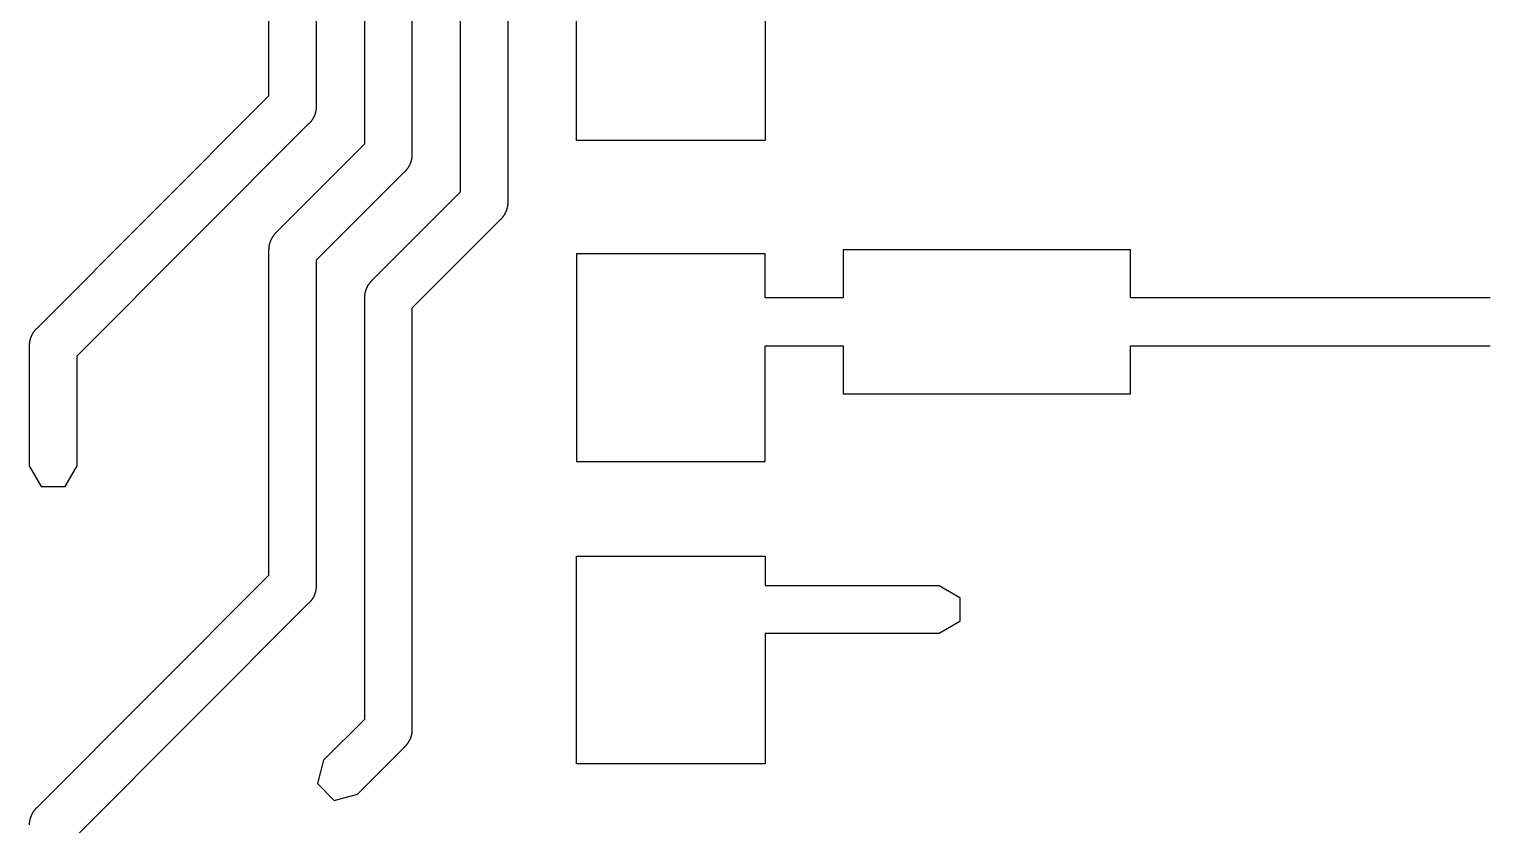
# Model space of a CAD drawing. Extents: x -11.9 to 11.9, y -22 to 22.
# Drawn here: x -7.75 to 0, y -14.6 to -10.39 of the extents above; entities that cross this region are included whole.
import ezdxf

# ---------------------------------------------------------------- set-up
doc = ezdxf.new("R2010")
doc.units = 0
doc.layers.add('TOP_-_WELDED', color=7, linetype='CONTINUOUS')

msp = doc.modelspace()

# ---------------------------------------------------------------- linework, layer by layer
at = {"layer": 'TOP_-_WELDED', "color": 12}
for points in [[(-6.477, -9.0209), (-6.477, -10.7424), (-7.707, -11.9725), (-7.7085, -11.9739), (-7.7098, -11.9752), (-7.71, -11.9754), (-7.7113, -11.9767), (-7.7115, -11.9769), (-7.7128, -11.9783), (-7.7129, -11.9784), (-7.7142, -11.9798), (-7.7143, -11.9799), (-7.7156, -11.9814), (-7.717, -11.983), (-7.7183, -11.9846), (-7.7196, -11.9862), (-7.7209, -11.9878), (-7.7209, -11.9879), (-7.7221, -11.9895), (-7.7222, -11.9896), (-7.7233, -11.9911), (-7.7234, -11.9912), (-7.7245, -11.9928), (-7.7246, -11.993), (-7.7256, -11.9945), (-7.7258, -11.9947), (-7.7268, -11.9962), (-7.7269, -11.9964), (-7.7279, -11.998), (-7.728, -11.9982), (-7.7289, -11.9997), (-7.7291, -12), (-7.73, -12.0015), (-7.7301, -12.0017), (-7.731, -12.0033), (-7.7311, -12.0035), (-7.732, -12.0051), (-7.7321, -12.0054), (-7.7329, -12.0069), (-7.7331, -12.0072), (-7.7339, -12.0087), (-7.734, -12.009), (-7.7348, -12.0106), (-7.7349, -12.0109), (-7.7356, -12.0125), (-7.7358, -12.0128), (-7.7365, -12.0143), (-7.7366, -12.0147), (-7.7373, -12.0162), (-7.7374, -12.0166), (-7.738, -12.0181), (-7.7382, -12.0185), (-7.7388, -12.0201), (-7.7389, -12.0204), (-7.7395, -12.022), (-7.7396, -12.0223), (-7.7402, -12.0239), (-7.7403, -12.0243), (-7.7408, -12.0259), (-7.7409, -12.0262), (-7.7415, -12.0279), (-7.7415, -12.0282), (-7.742, -12.0299), (-7.7421, -12.0301), (-7.7426, -12.0319), (-7.7427, -12.0321), (-7.7431, -12.0339), (-7.7432, -12.0341), (-7.7436, -12.0359), (-7.7437, -12.0361), (-7.7441, -12.0379), (-7.7441, -12.0381), (-7.7445, -12.0399), (-7.7445, -12.0401), (-7.7449, -12.042), (-7.7449, -12.0422), (-7.7453, -12.044), (-7.7453, -12.0442), (-7.7456, -12.0461), (-7.7456, -12.0462), (-7.7459, -12.0482), (-7.7461, -12.0502), (-7.7462, -12.0503), (-7.7464, -12.0523), (-7.7466, -12.0544), (-7.7467, -12.0565), (-7.7468, -12.0585), (-7.7468, -12.0586), (-7.7469, -12.0606), (-7.7469, -12.0608), (-7.747, -12.0627), (-7.747, -12.0629), (-7.747, -12.0647), (-7.747, -12.065), (-7.747, -12.0668), (-7.747, -12.0689), (-7.747, -12.7), (-7.6835, -12.81), (-7.5565, -12.81), (-7.493, -12.7), (-7.493, -12.1176), (-6.263, -10.8875), (-6.2615, -10.8861), (-6.2602, -10.8848), (-6.26, -10.8846), (-6.2587, -10.8833), (-6.2585, -10.8831), (-6.2572, -10.8817), (-6.2571, -10.8816), (-6.2558, -10.8802), (-6.2557, -10.8801), (-6.2544, -10.8786), (-6.253, -10.877), (-6.2517, -10.8754), (-6.2504, -10.8738), (-6.2491, -10.8722), (-6.2491, -10.8721), (-6.2479, -10.8705), (-6.2478, -10.8704), (-6.2467, -10.8689), (-6.2466, -10.8688), (-6.2455, -10.8672), (-6.2454, -10.867), (-6.2444, -10.8655), (-6.2442, -10.8653), (-6.2432, -10.8638), (-6.2431, -10.8636), (-6.2421, -10.862), (-6.242, -10.8618), (-6.2411, -10.8603), (-6.2409, -10.86), (-6.24, -10.8585), (-6.2399, -10.8583), (-6.239, -10.8567), (-6.2389, -10.8565), (-6.238, -10.8549), (-6.2379, -10.8546), (-6.2371, -10.8531), (-6.2369, -10.8528), (-6.2361, -10.8513), (-6.236, -10.851), (-6.2352, -10.8494), (-6.2351, -10.8491), (-6.2344, -10.8475), (-6.2342, -10.8472), (-6.2335, -10.8457), (-6.2334, -10.8453), (-6.2327, -10.8438), (-6.2326, -10.8434), (-6.232, -10.8419), (-6.2318, -10.8415), (-6.2312, -10.8399), (-6.2311, -10.8396), (-6.2305, -10.838), (-6.2304, -10.8377), (-6.2298, -10.8361), (-6.2297, -10.8357), (-6.2292, -10.8341), (-6.2291, -10.8338), (-6.2285, -10.8321), (-6.2285, -10.8318), (-6.228, -10.8301), (-6.2279, -10.8299), (-6.2274, -10.8281), (-6.2273, -10.8279), (-6.2269, -10.8261), (-6.2268, -10.8259), (-6.2264, -10.8241), (-6.2263, -10.8239), (-6.2259, -10.8221), (-6.2259, -10.8219), (-6.2255, -10.8201), (-6.2255, -10.8199), (-6.2251, -10.818), (-6.2251, -10.8178), (-6.2247, -10.816), (-6.2247, -10.8158), (-6.2244, -10.8139), (-6.2244, -10.8138), (-6.2241, -10.8118), (-6.2239, -10.8098), (-6.2238, -10.8097), (-6.2236, -10.8077), (-6.2234, -10.8056), (-6.2233, -10.8035), (-6.2232, -10.8015), (-6.2232, -10.8014), (-6.2231, -10.7994), (-6.2231, -10.7992), (-6.223, -10.7973), (-6.223, -10.7971), (-6.223, -10.7953), (-6.223, -10.795), (-6.223, -10.7932), (-6.223, -10.7911), (-6.223, -9.0696)], [(-5.969, -9.2749), (-5.969, -10.9964), (-6.437, -11.4645), (-6.4385, -11.4659), (-6.4398, -11.4672), (-6.44, -11.4674), (-6.4413, -11.4687), (-6.4415, -11.4689), (-6.4428, -11.4703), (-6.4429, -11.4704), (-6.4442, -11.4718), (-6.4443, -11.4719), (-6.4456, -11.4734), (-6.447, -11.475), (-6.4483, -11.4766), (-6.4496, -11.4782), (-6.4509, -11.4798), (-6.4509, -11.4799), (-6.4521, -11.4815), (-6.4522, -11.4816), (-6.4533, -11.4831), (-6.4534, -11.4832), (-6.4545, -11.4848), (-6.4546, -11.485), (-6.4556, -11.4865), (-6.4558, -11.4867), (-6.4568, -11.4882), (-6.4569, -11.4884), (-6.4579, -11.49), (-6.458, -11.4902), (-6.4589, -11.4917), (-6.4591, -11.492), (-6.46, -11.4935), (-6.4601, -11.4937), (-6.461, -11.4953), (-6.4611, -11.4955), (-6.462, -11.4971), (-6.4621, -11.4974), (-6.4629, -11.4989), (-6.4631, -11.4992), (-6.4639, -11.5007), (-6.464, -11.501), (-6.4648, -11.5026), (-6.4649, -11.5029), (-6.4656, -11.5045), (-6.4658, -11.5048), (-6.4665, -11.5063), (-6.4666, -11.5067), (-6.4673, -11.5082), (-6.4674, -11.5086), (-6.468, -11.5101), (-6.4682, -11.5105), (-6.4688, -11.5121), (-6.4689, -11.5124), (-6.4695, -11.514), (-6.4696, -11.5143), (-6.4702, -11.5159), (-6.4703, -11.5163), (-6.4708, -11.5179), (-6.4709, -11.5182), (-6.4715, -11.5199), (-6.4715, -11.5202), (-6.472, -11.5219), (-6.4721, -11.5221), (-6.4726, -11.5239), (-6.4727, -11.5241), (-6.4731, -11.5259), (-6.4732, -11.5261), (-6.4736, -11.5279), (-6.4737, -11.5281), (-6.4741, -11.5299), (-6.4741, -11.5301), (-6.4745, -11.5319), (-6.4745, -11.5321), (-6.4749, -11.534), (-6.4749, -11.5342), (-6.4753, -11.536), (-6.4753, -11.5362), (-6.4756, -11.5381), (-6.4756, -11.5382), (-6.4759, -11.5402), (-6.4761, -11.5422), (-6.4762, -11.5423), (-6.4764, -11.5443), (-6.4766, -11.5464), (-6.4767, -11.5485), (-6.4768, -11.5505), (-6.4768, -11.5506), (-6.4769, -11.5526), (-6.4769, -11.5528), (-6.477, -11.5547), (-6.477, -11.5549), (-6.477, -11.5567), (-6.477, -11.557), (-6.477, -11.5588), (-6.477, -11.5609), (-6.477, -13.2824), (-7.707, -14.5125), (-7.7085, -14.5139), (-7.7098, -14.5152), (-7.71, -14.5154), (-7.7113, -14.5167), (-7.7115, -14.5169), (-7.7128, -14.5183), (-7.7129, -14.5184), (-7.7142, -14.5198), (-7.7143, -14.5199), (-7.7156, -14.5214), (-7.717, -14.523), (-7.7183, -14.5246), (-7.7196, -14.5262), (-7.7209, -14.5278), (-7.7209, -14.5279), (-7.7221, -14.5295), (-7.7222, -14.5296), (-7.7233, -14.5311), (-7.7234, -14.5312), (-7.7245, -14.5328), (-7.7246, -14.533), (-7.7256, -14.5345), (-7.7258, -14.5347), (-7.7268, -14.5362), (-7.7269, -14.5364), (-7.7279, -14.538), (-7.728, -14.5382), (-7.7289, -14.5397), (-7.7291, -14.54), (-7.73, -14.5415), (-7.7301, -14.5417), (-7.731, -14.5433), (-7.7311, -14.5435), (-7.732, -14.5451), (-7.7321, -14.5454), (-7.7329, -14.5469), (-7.7331, -14.5472), (-7.7339, -14.5487), (-7.734, -14.549), (-7.7348, -14.5506), (-7.7349, -14.5509), (-7.7356, -14.5525), (-7.7358, -14.5528), (-7.7365, -14.5543), (-7.7366, -14.5547), (-7.7373, -14.5562), (-7.7374, -14.5566), (-7.738, -14.5581), (-7.7382, -14.5585), (-7.7388, -14.5601), (-7.7389, -14.5604), (-7.7395, -14.562), (-7.7396, -14.5623), (-7.7402, -14.5639), (-7.7403, -14.5643), (-7.7408, -14.5659), (-7.7409, -14.5662), (-7.7415, -14.5679), (-7.7415, -14.5682), (-7.742, -14.5699), (-7.7421, -14.5701), (-7.7426, -14.5719), (-7.7427, -14.5721), (-7.7431, -14.5739), (-7.7432, -14.5741), (-7.7436, -14.5759), (-7.7437, -14.5761), (-7.7441, -14.5779), (-7.7441, -14.5781), (-7.7445, -14.5799), (-7.7445, -14.5801), (-7.7449, -14.582), (-7.7449, -14.5822), (-7.7453, -14.584), (-7.7453, -14.5842), (-7.7456, -14.5861), (-7.7456, -14.5862), (-7.7459, -14.5882), (-7.7461, -14.5902), (-7.7462, -14.5903), (-7.7464, -14.5923), (-7.7466, -14.5944), (-7.7467, -14.5965), (-7.7468, -14.5985), (-7.7468, -14.5986), (-7.7469, -14.6006), (-7.7469, -14.6008), (-7.747, -14.6027), (-7.747, -14.6029)], [(-7.493, -14.6576), (-6.263, -13.4275), (-6.2615, -13.4261), (-6.2602, -13.4248), (-6.26, -13.4246), (-6.2587, -13.4233), (-6.2585, -13.4231), (-6.2572, -13.4217), (-6.2571, -13.4216), (-6.2558, -13.4202), (-6.2557, -13.4201), (-6.2544, -13.4186), (-6.253, -13.417), (-6.2517, -13.4154), (-6.2504, -13.4138), (-6.2491, -13.4122), (-6.2491, -13.4121), (-6.2479, -13.4105), (-6.2478, -13.4104), (-6.2467, -13.4089), (-6.2466, -13.4088), (-6.2455, -13.4072), (-6.2454, -13.407), (-6.2444, -13.4055), (-6.2442, -13.4053), (-6.2432, -13.4038), (-6.2431, -13.4036), (-6.2421, -13.402), (-6.242, -13.4018), (-6.2411, -13.4003), (-6.2409, -13.4), (-6.24, -13.3985), (-6.2399, -13.3983), (-6.239, -13.3967), (-6.2389, -13.3965), (-6.238, -13.3949), (-6.2379, -13.3946), (-6.2371, -13.3931), (-6.2369, -13.3928), (-6.2361, -13.3913), (-6.236, -13.391), (-6.2352, -13.3894), (-6.2351, -13.3891), (-6.2344, -13.3875), (-6.2342, -13.3872), (-6.2335, -13.3857), (-6.2334, -13.3853), (-6.2327, -13.3838), (-6.2326, -13.3834), (-6.232, -13.3819), (-6.2318, -13.3815), (-6.2312, -13.3799), (-6.2311, -13.3796), (-6.2305, -13.378), (-6.2304, -13.3777), (-6.2298, -13.3761), (-6.2297, -13.3757), (-6.2292, -13.3741), (-6.2291, -13.3738), (-6.2285, -13.3721), (-6.2285, -13.3718), (-6.228, -13.3701), (-6.2279, -13.3699), (-6.2274, -13.3681), (-6.2273, -13.3679), (-6.2269, -13.3661), (-6.2268, -13.3659), (-6.2264, -13.3641), (-6.2263, -13.3639), (-6.2259, -13.3621), (-6.2259, -13.3619), (-6.2255, -13.3601), (-6.2255, -13.3599), (-6.2251, -13.358), (-6.2251, -13.3578), (-6.2247, -13.356), (-6.2247, -13.3558), (-6.2244, -13.3539), (-6.2244, -13.3538), (-6.2241, -13.3518), (-6.2239, -13.3498), (-6.2238, -13.3497), (-6.2236, -13.3477), (-6.2234, -13.3456), (-6.2233, -13.3435), (-6.2232, -13.3415), (-6.2232, -13.3414), (-6.2231, -13.3394), (-6.2231, -13.3392), (-6.223, -13.3373), (-6.223, -13.3371), (-6.223, -13.3353), (-6.223, -13.335), (-6.223, -13.3332), (-6.223, -13.3311), (-6.223, -11.6096), (-5.755, -11.1415), (-5.7535, -11.1401), (-5.7522, -11.1388), (-5.752, -11.1386), (-5.7507, -11.1373), (-5.7505, -11.1371), (-5.7492, -11.1357), (-5.7491, -11.1356), (-5.7478, -11.1342), (-5.7477, -11.1341), (-5.7464, -11.1326), (-5.745, -11.131), (-5.7437, -11.1294), (-5.7424, -11.1278), (-5.7411, -11.1262), (-5.7411, -11.1261), (-5.7399, -11.1245), (-5.7398, -11.1244), (-5.7387, -11.1229), (-5.7386, -11.1228), (-5.7375, -11.1212), (-5.7374, -11.121), (-5.7364, -11.1195), (-5.7362, -11.1193), (-5.7352, -11.1178), (-5.7351, -11.1176), (-5.7341, -11.116), (-5.734, -11.1158), (-5.7331, -11.1143), (-5.7329, -11.114), (-5.732, -11.1125), (-5.7319, -11.1123), (-5.731, -11.1107), (-5.7309, -11.1105), (-5.73, -11.1089), (-5.7299, -11.1086), (-5.7291, -11.1071), (-5.7289, -11.1068), (-5.7281, -11.1053), (-5.728, -11.105), (-5.7272, -11.1034), (-5.7271, -11.1031), (-5.7264, -11.1015), (-5.7262, -11.1012), (-5.7255, -11.0997), (-5.7254, -11.0993), (-5.7247, -11.0978), (-5.7246, -11.0974), (-5.724, -11.0959), (-5.7238, -11.0955), (-5.7232, -11.0939), (-5.7231, -11.0936), (-5.7225, -11.092), (-5.7224, -11.0917), (-5.7218, -11.0901), (-5.7217, -11.0897), (-5.7212, -11.0881), (-5.7211, -11.0878), (-5.7205, -11.0861), (-5.7205, -11.0858), (-5.72, -11.0841), (-5.7199, -11.0839), (-5.7194, -11.0821), (-5.7193, -11.0819), (-5.7189, -11.0801), (-5.7188, -11.0799), (-5.7184, -11.0781), (-5.7183, -11.0779), (-5.7179, -11.0761), (-5.7179, -11.0759), (-5.7175, -11.0741), (-5.7175, -11.0739), (-5.7171, -11.072), (-5.7171, -11.0718), (-5.7167, -11.07), (-5.7167, -11.0698), (-5.7164, -11.0679), (-5.7164, -11.0678), (-5.7161, -11.0658), (-5.7159, -11.0638), (-5.7158, -11.0637), (-5.7156, -11.0617), (-5.7154, -11.0596), (-5.7153, -11.0575), (-5.7152, -11.0555), (-5.7152, -11.0554), (-5.7151, -11.0534), (-5.7151, -11.0532), (-5.715, -11.0513), (-5.715, -11.0511), (-5.715, -11.0493), (-5.715, -11.049), (-5.715, -11.0472), (-5.715, -11.0451), (-5.715, -9.3236)], [(-5.461, -9.5289), (-5.461, -11.2504), (-5.929, -11.7185), (-5.9305, -11.7199), (-5.9318, -11.7212), (-5.932, -11.7214), (-5.9333, -11.7227), (-5.9335, -11.7229), (-5.9348, -11.7243), (-5.9349, -11.7244), (-5.9362, -11.7258), (-5.9363, -11.7259), (-5.9376, -11.7274), (-5.939, -11.729), (-5.9403, -11.7306), (-5.9416, -11.7322), (-5.9429, -11.7338), (-5.9429, -11.7339), (-5.9441, -11.7355), (-5.9442, -11.7356), (-5.9453, -11.7371), (-5.9454, -11.7372), (-5.9465, -11.7388), (-5.9466, -11.739), (-5.9476, -11.7405), (-5.9478, -11.7407), (-5.9488, -11.7422), (-5.9489, -11.7424), (-5.9499, -11.744), (-5.95, -11.7442), (-5.9509, -11.7457), (-5.9511, -11.746), (-5.952, -11.7475), (-5.9521, -11.7477), (-5.953, -11.7493), (-5.9531, -11.7495), (-5.954, -11.7511), (-5.9541, -11.7514), (-5.9549, -11.7529), (-5.9551, -11.7532), (-5.9559, -11.7547), (-5.956, -11.755), (-5.9568, -11.7566), (-5.9569, -11.7569), (-5.9576, -11.7585), (-5.9578, -11.7588), (-5.9585, -11.7603), (-5.9586, -11.7607), (-5.9593, -11.7622), (-5.9594, -11.7626), (-5.96, -11.7641), (-5.9602, -11.7645), (-5.9608, -11.7661), (-5.9609, -11.7664), (-5.9615, -11.768), (-5.9616, -11.7683), (-5.9622, -11.7699), (-5.9623, -11.7703), (-5.9628, -11.7719), (-5.9629, -11.7722), (-5.9635, -11.7739), (-5.9635, -11.7742), (-5.964, -11.7759), (-5.9641, -11.7761), (-5.9646, -11.7779), (-5.9647, -11.7781), (-5.9651, -11.7799), (-5.9652, -11.7801), (-5.9656, -11.7819), (-5.9657, -11.7821), (-5.9661, -11.7839), (-5.9661, -11.7841), (-5.9665, -11.7859), (-5.9665, -11.7861), (-5.9669, -11.788), (-5.9669, -11.7882), (-5.9673, -11.79), (-5.9673, -11.7902), (-5.9676, -11.7921), (-5.9676, -11.7922), (-5.9679, -11.7942), (-5.9681, -11.7962), (-5.9682, -11.7963), (-5.9684, -11.7983), (-5.9686, -11.8004), (-5.9687, -11.8025), (-5.9688, -11.8045), (-5.9688, -11.8046), (-5.9689, -11.8066), (-5.9689, -11.8068), (-5.969, -11.8087), (-5.969, -11.8089), (-5.969, -11.8107), (-5.969, -11.811), (-5.969, -11.8128), (-5.969, -11.8149), (-5.969, -14.0444), (-6.1858, -14.2612), (-6.2187, -14.3839), (-6.1289, -14.4737), (-6.0062, -14.4408), (-5.755, -14.1895), (-5.7535, -14.1881), (-5.7522, -14.1868), (-5.752, -14.1866), (-5.7507, -14.1853), (-5.7505, -14.1851), (-5.7492, -14.1837), (-5.7491, -14.1836), (-5.7478, -14.1822), (-5.7477, -14.1821), (-5.7464, -14.1806), (-5.745, -14.179), (-5.7437, -14.1774), (-5.7424, -14.1758), (-5.7411, -14.1742), (-5.7411, -14.1741), (-5.7399, -14.1725), (-5.7398, -14.1724), (-5.7387, -14.1709), (-5.7386, -14.1708), (-5.7375, -14.1692), (-5.7374, -14.169), (-5.7364, -14.1675), (-5.7362, -14.1673), (-5.7352, -14.1658), (-5.7351, -14.1656), (-5.7341, -14.164), (-5.734, -14.1638), (-5.7331, -14.1623), (-5.7329, -14.162), (-5.732, -14.1605), (-5.7319, -14.1603), (-5.731, -14.1587), (-5.7309, -14.1585), (-5.73, -14.1569), (-5.7299, -14.1566), (-5.7291, -14.1551), (-5.7289, -14.1548), (-5.7281, -14.1533), (-5.728, -14.153), (-5.7272, -14.1514), (-5.7271, -14.1511), (-5.7264, -14.1495), (-5.7262, -14.1492), (-5.7255, -14.1477), (-5.7254, -14.1473), (-5.7247, -14.1458), (-5.7246, -14.1454), (-5.724, -14.1439), (-5.7238, -14.1435), (-5.7232, -14.1419), (-5.7231, -14.1416), (-5.7225, -14.14), (-5.7224, -14.1397), (-5.7218, -14.1381), (-5.7217, -14.1377), (-5.7212, -14.1361), (-5.7211, -14.1358), (-5.7205, -14.1341), (-5.7205, -14.1338), (-5.72, -14.1321), (-5.7199, -14.1319), (-5.7194, -14.1301), (-5.7193, -14.1299), (-5.7189, -14.1281), (-5.7188, -14.1279), (-5.7184, -14.1261), (-5.7183, -14.1259), (-5.7179, -14.1241), (-5.7179, -14.1239), (-5.7175, -14.1221), (-5.7175, -14.1219), (-5.7171, -14.12), (-5.7171, -14.1198), (-5.7167, -14.118), (-5.7167, -14.1178), (-5.7164, -14.1159), (-5.7164, -14.1158), (-5.7161, -14.1138), (-5.7159, -14.1118), (-5.7158, -14.1117), (-5.7156, -14.1097), (-5.7154, -14.1076), (-5.7153, -14.1055), (-5.7152, -14.1035), (-5.7152, -14.1034), (-5.7151, -14.1014), (-5.7151, -14.1012), (-5.715, -14.0993), (-5.715, -14.0991), (-5.715, -14.0973), (-5.715, -14.097), (-5.715, -14.0952), (-5.715, -14.0931), (-5.715, -11.8636), (-5.247, -11.3955), (-5.2455, -11.3941), (-5.2442, -11.3928), (-5.244, -11.3926), (-5.2427, -11.3913), (-5.2425, -11.3911), (-5.2412, -11.3897), (-5.2411, -11.3896), (-5.2398, -11.3882), (-5.2397, -11.3881), (-5.2384, -11.3866), (-5.237, -11.385), (-5.2357, -11.3834), (-5.2344, -11.3818), (-5.2331, -11.3802), (-5.2331, -11.3801), (-5.2319, -11.3785), (-5.2318, -11.3784), (-5.2307, -11.3769), (-5.2306, -11.3768), (-5.2295, -11.3752), (-5.2294, -11.375), (-5.2284, -11.3735), (-5.2282, -11.3733), (-5.2272, -11.3718), (-5.2271, -11.3716), (-5.2261, -11.37), (-5.226, -11.3698), (-5.2251, -11.3683), (-5.2249, -11.368), (-5.224, -11.3665), (-5.2239, -11.3663), (-5.223, -11.3647), (-5.2229, -11.3645), (-5.222, -11.3629), (-5.2219, -11.3626), (-5.2211, -11.3611), (-5.2209, -11.3608), (-5.2201, -11.3593), (-5.22, -11.359), (-5.2192, -11.3574), (-5.2191, -11.3571), (-5.2184, -11.3555), (-5.2182, -11.3552), (-5.2175, -11.3537), (-5.2174, -11.3533), (-5.2167, -11.3518), (-5.2166, -11.3514), (-5.216, -11.3499), (-5.2158, -11.3495), (-5.2152, -11.3479), (-5.2151, -11.3476), (-5.2145, -11.346), (-5.2144, -11.3457), (-5.2138, -11.3441), (-5.2137, -11.3437), (-5.2132, -11.3421), (-5.2131, -11.3418), (-5.2125, -11.3401), (-5.2125, -11.3398), (-5.212, -11.3381), (-5.2119, -11.3379), (-5.2114, -11.3361), (-5.2113, -11.3359), (-5.2109, -11.3341), (-5.2108, -11.3339), (-5.2104, -11.3321), (-5.2103, -11.3319), (-5.2099, -11.3301), (-5.2099, -11.3299), (-5.2095, -11.3281), (-5.2095, -11.3279), (-5.2091, -11.326), (-5.2091, -11.3258), (-5.2087, -11.324), (-5.2087, -11.3238), (-5.2084, -11.3219), (-5.2084, -11.3218), (-5.2081, -11.3198), (-5.2079, -11.3178), (-5.2078, -11.3177), (-5.2076, -11.3157), (-5.2074, -11.3136), (-5.2073, -11.3115), (-5.2072, -11.3095), (-5.2072, -11.3094), (-5.2071, -11.3074), (-5.2071, -11.3072), (-5.207, -11.3053), (-5.207, -11.3051), (-5.207, -11.3033), (-5.207, -11.303), (-5.207, -11.3012), (-5.207, -11.2991), (-5.207, -9.5776)], [(-3.8434, -9.8776), (-3.8434, -10.9776), (-4.8434, -10.9776), (-4.8434, -9.8776)], [(0.0021, -11.811), (0, -11.811), (-0.0021, -11.811), (-1.905, -11.811), (-1.905, -11.557), (-3.429, -11.557), (-3.429, -11.811), (-3.8434, -11.811), (-3.8434, -11.5776), (-4.8434, -11.5776), (-4.8434, -12.6776), (-3.8434, -12.6776), (-3.8434, -12.065), (-3.429, -12.065), (-3.429, -12.319), (-1.905, -12.319), (-1.905, -12.065), (-0.0021, -12.065), (0, -12.065), (0, -12.065), (0.0021, -12.065)]]:
    msp.add_lwpolyline(points, dxfattribs=at)
msp.add_lwpolyline([(-3.8434, -14.2796), (-4.8434, -14.2796), (-4.8434, -13.1796), (-3.8434, -13.1796), (-3.8434, -13.335), (-2.921, -13.335), (-2.811, -13.3985), (-2.811, -13.5255), (-2.921, -13.589), (-3.8434, -13.589), (-3.8434, -14.2796)], close=True, dxfattribs=at)

doc.saveas('drawing.dxf')
